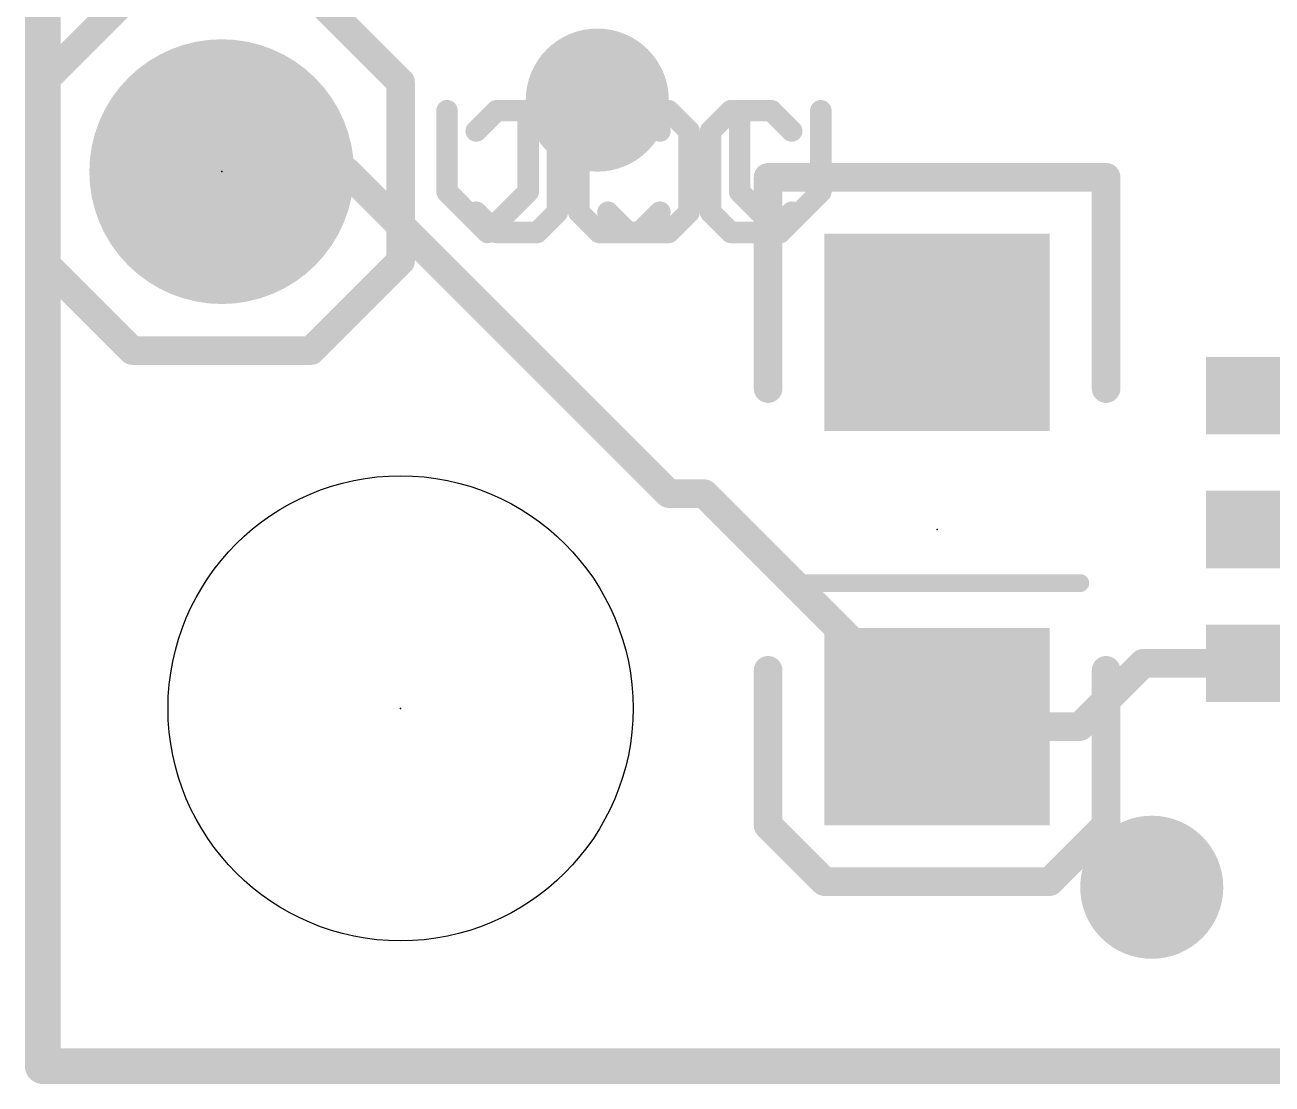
# Model space of a CAD drawing. Extents: x -3.8 to 20.4, y -39.4 to 28.1.
# Drawn here: x -0.13 to 8.73, y -0.13 to 7.39 of the extents above; entities that cross this region are included whole.
import ezdxf

# ---------------------------------------------------------------- set-up
doc = ezdxf.new("R2010")
doc.units = 0
for name, color, linetype in [('1', 12, 'CONTINUOUS'), ('16', 132, 'CONTINUOUS'), ('17', 110, 'CONTINUOUS'), ('18', 110, 'CONTINUOUS'), ('20', 53, 'CONTINUOUS'), ('21', 41, 'CONTINUOUS'), ('22', 40, 'CONTINUOUS'), ('23', 53, 'CONTINUOUS'), ('51', 53, 'CONTINUOUS')]:
    doc.layers.add(name, color=color, linetype=linetype)

# ---------------------------------------------------------------- blocks, each defined once
blk = doc.blocks.new('RECT')
blk.add_solid([(-0.5, -0.5), (0.5, -0.5), (-0.5, 0.5), (0.5, 0.5)])
blk = doc.blocks.new('ROUNDP')
at = {"const_width": 0.5}
blk.add_lwpolyline([(0, -0.25, 1), (0, 0.25, 1), (0, -0.25)], format="xyb", dxfattribs=at)
blk = doc.blocks.new('ROUNDV')
at = {"const_width": 0.5}
blk.add_lwpolyline([(0, -0.25, 1), (0, 0.25, 1), (0, -0.25)], format="xyb", dxfattribs=at)

msp = doc.modelspace()

# ---------------------------------------------------------------- linework, layer by layer
at = {"layer": '1'}
for points, const_width in [([(0, 0), (0, 27.94)], 0.254), ([(2.159, 6.35), (1.27, 6.35)], 0.2032), ([(4.445, 4.064), (2.159, 6.35)], 0.2032), ([(4.696, 4.064), (4.445, 4.064)], 0.2032), ([(6.35, 2.41), (4.696, 4.064)], 0.2032), ([(7.747, 2.794), (7.813, 2.86)], 0.2032), ([(7.813, 2.86), (8.8599, 2.86)], 0.2032), ([(7.363, 2.41), (7.747, 2.794)], 0.2032), ([(6.35, 2.41), (7.363, 2.41)], 0.2032), ([(20.32, 0), (0, 0)], 0.254)]:
    msp.add_lwpolyline(points, dxfattribs=dict(at, const_width=const_width))
for points, const_width in [([(1.27, 6.4008, 1), (1.27, 6.2992)], 0.1016), ([(2.1949, 6.3859, 1), (2.1231, 6.3141)], 0.1016), ([(2.159, 6.2992, 1), (2.159, 6.4008)], 0.1016), ([(4.445, 4.1148, 1), (4.445, 4.0132)], 0.1016), ([(4.7319, 4.0999, 1), (4.6601, 4.0281)], 0.1016), ([(4.696, 4.0132, 1), (4.696, 4.1148)], 0.1016), ([(4.4091, 4.0281, 1), (4.4809, 4.0999)], 0.1016), ([(7.813, 2.9108, 1), (7.813, 2.8092)], 0.1016), ([(7.8489, 2.8241, 1), (7.7771, 2.8959)], 0.1016), ([(7.7111, 2.8299, 1), (7.7829, 2.7581)], 0.1016), ([(7.7829, 2.7581, 1), (7.7111, 2.8299)], 0.1016), ([(6.35, 2.4608, 1), (6.35, 2.3592)], 0.1016), ([(6.3141, 2.3741, 1), (6.3859, 2.4459)], 0.1016), ([(7.3271, 2.4459, 1), (7.3989, 2.3741)], 0.1016), ([(7.363, 2.3592, 1), (7.363, 2.4608)], 0.1016), ([(0, 0.0635, 1), (0, -0.0635)], 0.127), ([(-0.0635, 0, 1), (0.0635, 0)], 0.127)]:
    msp.add_lwpolyline(points, format="xyb", dxfattribs=dict(at, const_width=const_width))
at = {"layer": '16', "const_width": 0.254}
for points in [[(0, 0), (0, 27.94)], [(20.32, 0), (0, 0)]]:
    msp.add_lwpolyline(points, dxfattribs=at)
at = {"layer": '16', "const_width": 0.127}
for points in [[(0, 0.0635, 1), (0, -0.0635)], [(-0.0635, 0, 1), (0.0635, 0)]]:
    msp.add_lwpolyline(points, format="xyb", dxfattribs=at)
at = {"layer": '20', "const_width": 0.254}
for points in [[(0, 0), (0, 27.94)], [(20.32, 0), (0, 0)]]:
    msp.add_lwpolyline(points, dxfattribs=at)
at = {"layer": '20', "const_width": 0.127}
for points in [[(0, 0.0635, 1), (0, -0.0635)], [(-0.0635, 0, 1), (0.0635, 0)]]:
    msp.add_lwpolyline(points, format="xyb", dxfattribs=at)
at = {"layer": '20'}
msp.add_circle((2.54, 2.54), 1.651, dxfattribs=at)
at = {"layer": '21'}
for points, const_width in [([(0, 6.985), (0.635, 7.62)], 0.2032), ([(1.905, 7.62), (2.54, 6.985)], 0.2032), ([(0, 5.715), (0, 6.985)], 0.2032), ([(2.54, 6.985), (2.54, 5.715)], 0.2032), ([(2.8702, 6.7825), (2.8702, 6.2063)], 0.1524), ([(3.4464, 6.2063), (3.4464, 6.7825)], 0.1524), ([(3.9498, 6.7825), (3.8057, 6.6385)], 0.1524), ([(4.2379, 6.7825), (3.9498, 6.7825)], 0.1524), ([(4.3819, 6.6385), (4.2379, 6.7825)], 0.1524), ([(4.8853, 6.7825), (4.7412, 6.6385)], 0.1524), ([(5.1734, 6.7825), (4.8853, 6.7825)], 0.1524), ([(5.3175, 6.6385), (5.1734, 6.7825)], 0.1524), ([(3.8057, 6.6385), (3.8057, 6.0623)], 0.1524), ([(4.7412, 6.6385), (4.7412, 6.0623)], 0.1524), ([(5.15, 4.81), (5.15, 6.31)], 0.2032), ([(5.15, 6.31), (7.55, 6.31)], 0.2032), ([(7.55, 6.31), (7.55, 4.81)], 0.2032), ([(2.8702, 6.2063), (3.1583, 5.9182)], 0.1524), ([(3.1583, 5.9182), (3.4464, 6.2063)], 0.1524), ([(3.8057, 6.0623), (3.9498, 5.9182)], 0.1524), ([(4.2379, 5.9182), (4.3819, 6.0623)], 0.1524), ([(4.7412, 6.0623), (4.8853, 5.9182)], 0.1524), ([(5.1734, 5.9182), (5.3175, 6.0623)], 0.1524), ([(3.9498, 5.9182), (4.2379, 5.9182)], 0.1524), ([(4.8853, 5.9182), (5.1734, 5.9182)], 0.1524), ([(0, 5.715), (0.635, 5.08)], 0.2032), ([(1.905, 5.08), (2.54, 5.715)], 0.2032), ([(0.635, 5.08), (1.905, 5.08)], 0.2032), ([(7.366, 3.429), (5.334, 3.429)], 0.127), ([(5.15, 2.81), (5.15, 1.71)], 0.2032), ([(7.55, 1.71), (7.55, 2.81)], 0.2032), ([(5.15, 1.71), (5.55, 1.31)], 0.2032), ([(7.15, 1.31), (7.55, 1.71)], 0.2032), ([(5.55, 1.31), (7.15, 1.31)], 0.2032)]:
    msp.add_lwpolyline(points, dxfattribs=dict(at, const_width=const_width))
for points, const_width in [([(0.0508, 6.985, 1), (-0.0508, 6.985)], 0.1016), ([(2.5908, 6.985, 1), (2.4892, 6.985)], 0.1016), ([(-0.0359, 7.0209, 1), (0.0359, 6.9491)], 0.1016), ([(2.5041, 6.9491, 1), (2.5759, 7.0209)], 0.1016), ([(2.9083, 6.7825, 1), (2.8321, 6.7825)], 0.0762), ([(3.4845, 6.7825, 1), (3.4083, 6.7825)], 0.0762), ([(3.9498, 6.8206, 1), (3.9498, 6.7444)], 0.0762), ([(3.9767, 6.7556, 1), (3.9228, 6.8095)], 0.0762), ([(4.2648, 6.8095, 1), (4.2109, 6.7556)], 0.0762), ([(4.2379, 6.7444, 1), (4.2379, 6.8206)], 0.0762), ([(4.8853, 6.8206, 1), (4.8853, 6.7444)], 0.0762), ([(4.9122, 6.7556, 1), (4.8584, 6.8095)], 0.0762), ([(5.2003, 6.8095, 1), (5.1465, 6.7556)], 0.0762), ([(5.1734, 6.7444, 1), (5.1734, 6.8206)], 0.0762), ([(3.8438, 6.6385, 1), (3.7676, 6.6385)], 0.0762), ([(3.7788, 6.6654, 1), (3.8327, 6.6115)], 0.0762), ([(4.355, 6.6115, 1), (4.4089, 6.6654)], 0.0762), ([(4.7793, 6.6385, 1), (4.7031, 6.6385)], 0.0762), ([(4.7143, 6.6654, 1), (4.7682, 6.6115)], 0.0762), ([(5.2905, 6.6115, 1), (5.3444, 6.6654)], 0.0762), ([(5.2008, 6.31, 1), (5.0992, 6.31)], 0.1016), ([(5.15, 6.3608, 1), (5.15, 6.2592)], 0.1016), ([(7.6008, 6.31, 1), (7.4992, 6.31)], 0.1016), ([(7.55, 6.2592, 1), (7.55, 6.3608)], 0.1016), ([(2.8971, 6.2333, 1), (2.8433, 6.1794)], 0.0762), ([(2.8321, 6.2063, 1), (2.9083, 6.2063)], 0.0762), ([(3.4083, 6.2063, 1), (3.4845, 6.2063)], 0.0762), ([(3.4734, 6.1794, 1), (3.4195, 6.2333)], 0.0762), ([(3.8327, 6.0892, 1), (3.7788, 6.0353)], 0.0762), ([(4.4089, 6.0353, 1), (4.355, 6.0892)], 0.0762), ([(4.7682, 6.0892, 1), (4.7143, 6.0353)], 0.0762), ([(5.3444, 6.0353, 1), (5.2905, 6.0892)], 0.0762), ([(3.7676, 6.0623, 1), (3.8438, 6.0623)], 0.0762), ([(4.7031, 6.0623, 1), (4.7793, 6.0623)], 0.0762), ([(3.1314, 5.9451, 1), (3.1853, 5.8913)], 0.0762), ([(3.1314, 5.8913, 1), (3.1853, 5.9451)], 0.0762), ([(3.9498, 5.9563, 1), (3.9498, 5.8801)], 0.0762), ([(3.9228, 5.8913, 1), (3.9767, 5.9451)], 0.0762), ([(4.2109, 5.9451, 1), (4.2648, 5.8913)], 0.0762), ([(4.2379, 5.8801, 1), (4.2379, 5.9563)], 0.0762), ([(4.8853, 5.9563, 1), (4.8853, 5.8801)], 0.0762), ([(4.8584, 5.8913, 1), (4.9122, 5.9451)], 0.0762), ([(5.1465, 5.9451, 1), (5.2003, 5.8913)], 0.0762), ([(5.1734, 5.8801, 1), (5.1734, 5.9563)], 0.0762), ([(0.0359, 5.7509, 1), (-0.0359, 5.6791)], 0.1016), ([(-0.0508, 5.715, 1), (0.0508, 5.715)], 0.1016), ([(2.4892, 5.715, 1), (2.5908, 5.715)], 0.1016), ([(2.5759, 5.6791, 1), (2.5041, 5.7509)], 0.1016), ([(0.635, 5.1308, 1), (0.635, 5.0292)], 0.1016), ([(0.5991, 5.0441, 1), (0.6709, 5.1159)], 0.1016), ([(1.8691, 5.1159, 1), (1.9409, 5.0441)], 0.1016), ([(1.905, 5.0292, 1), (1.905, 5.1308)], 0.1016), ([(5.0992, 4.81, 1), (5.2008, 4.81)], 0.1016), ([(7.4992, 4.81, 1), (7.6008, 4.81)], 0.1016), ([(5.334, 3.4608, 1), (5.334, 3.3973)], 0.0635), ([(7.366, 3.3973, 1), (7.366, 3.4608)], 0.0635), ([(5.2008, 2.81, 1), (5.0992, 2.81)], 0.1016), ([(7.6008, 2.81, 1), (7.4992, 2.81)], 0.1016), ([(5.1859, 1.7459, 1), (5.1141, 1.6741)], 0.1016), ([(7.5859, 1.6741, 1), (7.5141, 1.7459)], 0.1016), ([(5.0992, 1.71, 1), (5.2008, 1.71)], 0.1016), ([(7.4992, 1.71, 1), (7.6008, 1.71)], 0.1016), ([(5.55, 1.3608, 1), (5.55, 1.2592)], 0.1016), ([(5.5141, 1.2741, 1), (5.5859, 1.3459)], 0.1016), ([(7.1141, 1.3459, 1), (7.1859, 1.2741)], 0.1016), ([(7.15, 1.2592, 1), (7.15, 1.3608)], 0.1016)]:
    msp.add_lwpolyline(points, format="xyb", dxfattribs=dict(at, const_width=const_width))
at = {"layer": '22', "const_width": 0.1524}
for points in [[(3.0771, 6.6385), (3.2212, 6.7825)], [(3.2212, 6.7825), (3.5093, 6.7825)], [(3.5093, 6.7825), (3.6533, 6.6385)], [(4.0126, 6.6385), (4.1567, 6.7825)], [(4.1567, 6.7825), (4.4448, 6.7825)], [(4.4448, 6.7825), (4.5888, 6.6385)], [(4.9481, 6.2063), (4.9481, 6.7825)], [(5.5244, 6.7825), (5.5244, 6.2063)], [(3.6533, 6.6385), (3.6533, 6.0623)], [(4.5888, 6.6385), (4.5888, 6.0623)], [(5.2362, 5.9182), (4.9481, 6.2063)], [(5.5244, 6.2063), (5.2362, 5.9182)], [(3.2212, 5.9182), (3.0771, 6.0623)], [(3.6533, 6.0623), (3.5093, 5.9182)], [(4.1567, 5.9182), (4.0126, 6.0623)], [(4.5888, 6.0623), (4.4448, 5.9182)], [(3.5093, 5.9182), (3.2212, 5.9182)], [(4.4448, 5.9182), (4.1567, 5.9182)]]:
    msp.add_lwpolyline(points, dxfattribs=at)
at = {"layer": '22', "const_width": 0.0762}
for points in [[(3.2212, 6.8206, 1), (3.2212, 6.7444)], [(3.2481, 6.7556, 1), (3.1942, 6.8095)], [(3.5362, 6.8095, 1), (3.4823, 6.7556)], [(3.5093, 6.7444, 1), (3.5093, 6.8206)], [(4.1567, 6.8206, 1), (4.1567, 6.7444)], [(4.1836, 6.7556, 1), (4.1297, 6.8095)], [(4.4717, 6.8095, 1), (4.4178, 6.7556)], [(4.4448, 6.7444, 1), (4.4448, 6.8206)], [(4.9862, 6.7825, 1), (4.91, 6.7825)], [(5.5625, 6.7825, 1), (5.4863, 6.7825)], [(3.0502, 6.6654, 1), (3.104, 6.6115)], [(3.6914, 6.6385, 1), (3.6152, 6.6385)], [(3.6264, 6.6115, 1), (3.6803, 6.6654)], [(3.9857, 6.6654, 1), (4.0396, 6.6115)], [(4.6269, 6.6385, 1), (4.5507, 6.6385)], [(4.5619, 6.6115, 1), (4.6158, 6.6654)], [(4.9751, 6.2333, 1), (4.9212, 6.1794)], [(4.91, 6.2063, 1), (4.9862, 6.2063)], [(5.4863, 6.2063, 1), (5.5625, 6.2063)], [(5.5513, 6.1794, 1), (5.4974, 6.2333)], [(3.104, 6.0892, 1), (3.0502, 6.0353)], [(3.6803, 6.0353, 1), (3.6264, 6.0892)], [(4.0396, 6.0892, 1), (3.9857, 6.0353)], [(4.6158, 6.0353, 1), (4.5619, 6.0892)], [(3.6152, 6.0623, 1), (3.6914, 6.0623)], [(4.5507, 6.0623, 1), (4.6269, 6.0623)], [(3.2212, 5.9563, 1), (3.2212, 5.8801)], [(3.1942, 5.8913, 1), (3.2481, 5.9451)], [(3.4823, 5.9451, 1), (3.5362, 5.8913)], [(3.5093, 5.8801, 1), (3.5093, 5.9563)], [(4.1567, 5.9563, 1), (4.1567, 5.8801)], [(4.1297, 5.8913, 1), (4.1836, 5.9451)], [(4.4178, 5.9451, 1), (4.4717, 5.8913)], [(4.4448, 5.8801, 1), (4.4448, 5.9563)], [(5.2093, 5.9451, 1), (5.2632, 5.8913)], [(5.2093, 5.8913, 1), (5.2632, 5.9451)]]:
    msp.add_lwpolyline(points, format="xyb", dxfattribs=at)
at = {"layer": '23'}
for p in [(1.27, 6.35), (6.35, 3.81), (2.54, 2.54)]:
    msp.add_point(p, dxfattribs=at)

# ---------------------------------------------------------------- block references
at = {"layer": '1', "xscale": 1.6, "yscale": 1.4}
for p in [(6.35, 5.21), (6.35, 2.41)]:
    msp.add_blockref('RECT', p, dxfattribs=at)
at = {"layer": '1', "xscale": 0.55, "yscale": 1.2, "rotation": 270}
for p in [(8.8599, 4.76), (8.8599, 3.81), (8.8599, 2.86)]:
    msp.add_blockref('RECT', p, dxfattribs=at)
at = {"layer": '17', "xscale": 1.8796, "yscale": 1.8796, "rotation": 180}
msp.add_blockref('ROUNDP', (1.27, 6.35), dxfattribs=at)
msp.add_blockref('ROUNDP', (1.27, 6.35), dxfattribs=at)
at = {"layer": '18', "xscale": 1.016, "yscale": 1.016}
for p in [(3.937, 6.858), (3.937, 6.858), (7.874, 1.27), (7.874, 1.27)]:
    msp.add_blockref('ROUNDV', p, dxfattribs=at)
at = {"layer": '51'}
for p, xscale, yscale, rotation in [((1.27, 6.35), 0.508, 0.508, 90), ((8.985, 4.76), 0.5, 0.65, 270), ((8.985, 3.81), 0.5, 0.65, 270), ((8.985, 2.86), 0.5, 0.65, 270)]:
    msp.add_blockref('RECT', p, dxfattribs=dict(at, xscale=xscale, yscale=yscale, rotation=rotation))

doc.saveas('drawing.dxf')
